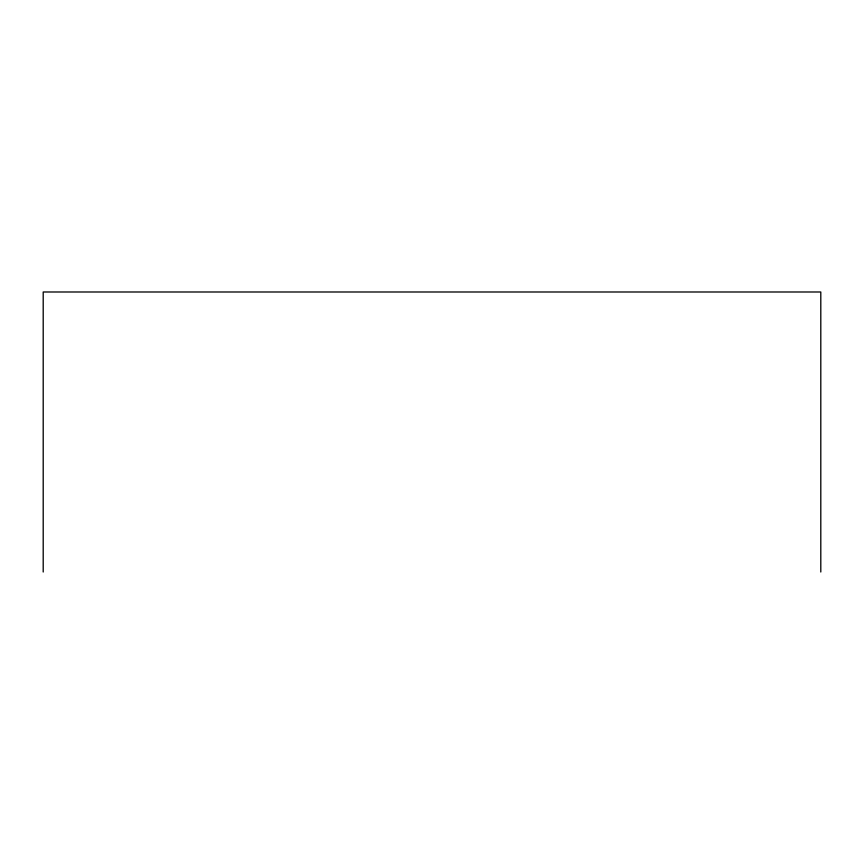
<?xml version="1.0" encoding="UTF-8"?>
<svg xmlns="http://www.w3.org/2000/svg" width="864" height="864" viewBox="0 0 864 864"><rect width="100%" height="100%" fill="white"/><g stroke="black" fill="none" stroke-linecap="round" stroke-linejoin="round"><path stroke-width="1.3" d="M820.8 572.011L820.8 291.989L43.2 291.989L43.2 572.011"/></g></svg>
